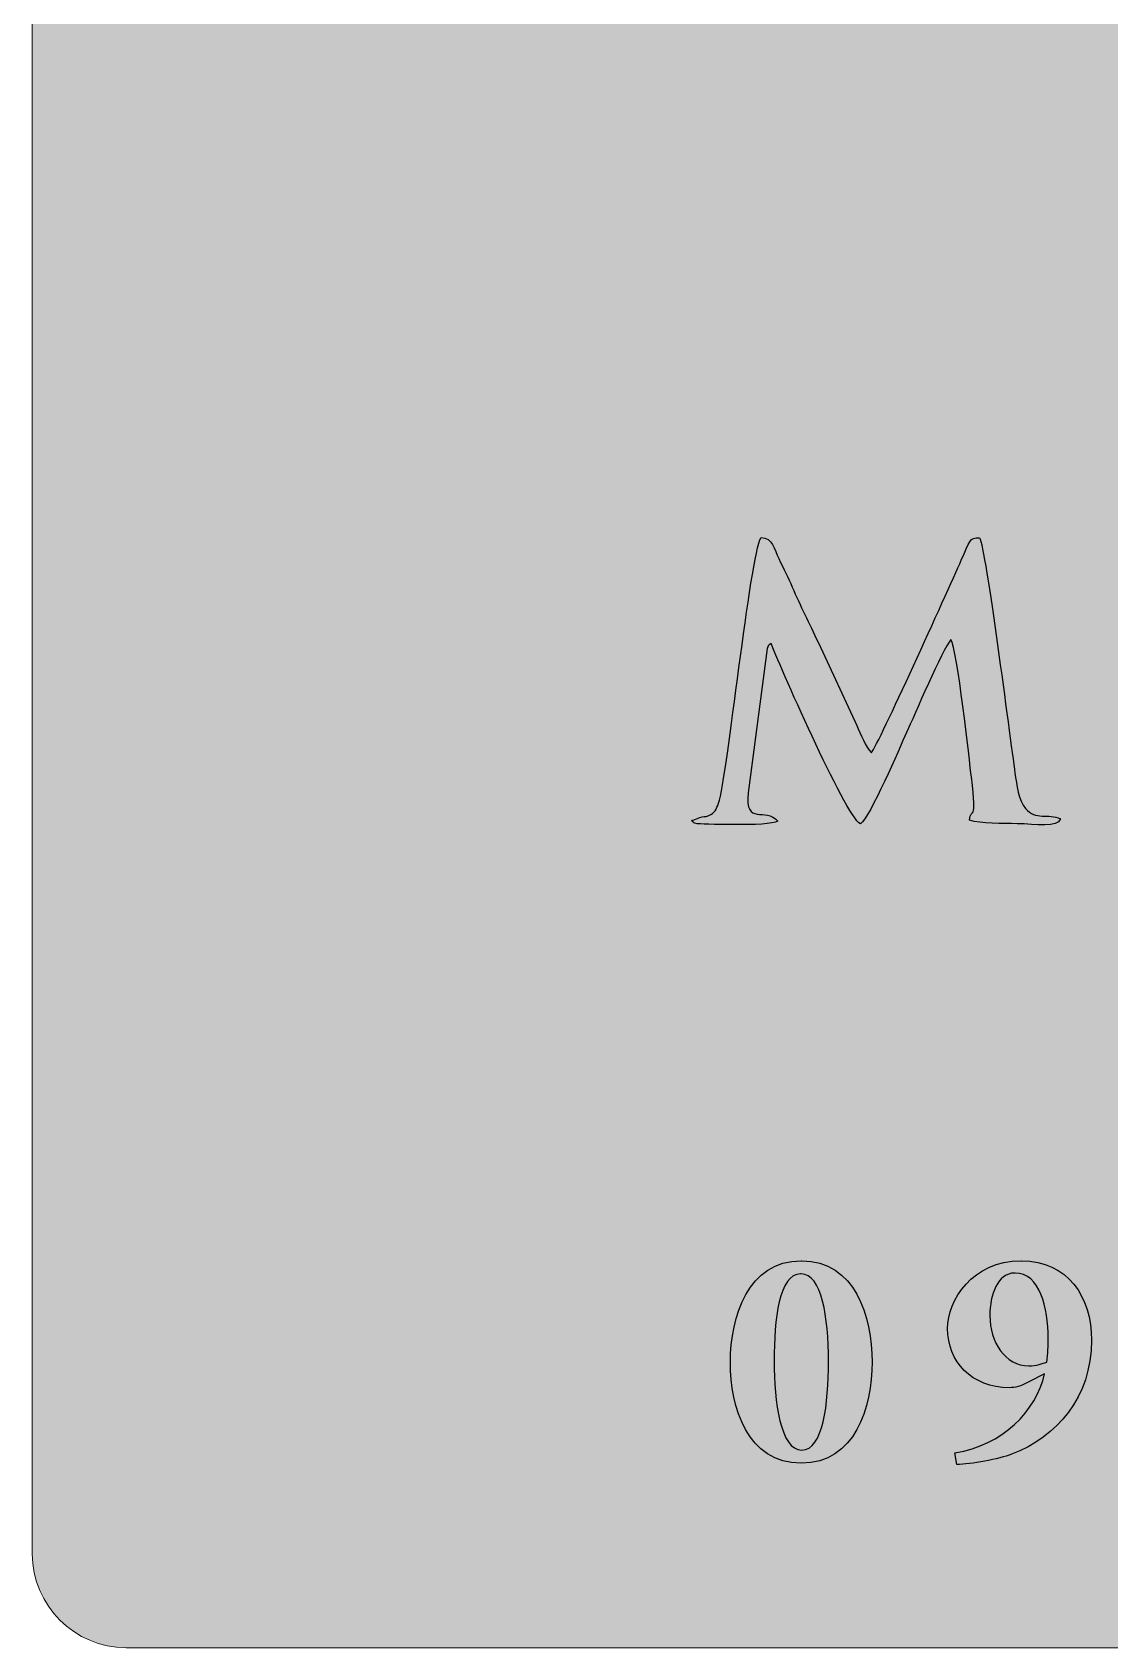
# Model space of a CAD drawing. Header units: millimetres. Extents: x -706.8 to -667, y -594.2 to -554.4.
# Drawn here: x -706.78 to -695.29, y -594.2 to -576.96 of the extents above; entities that cross this region are included whole.
import ezdxf

# ---------------------------------------------------------------- set-up
doc = ezdxf.new("R2010")
doc.units = ezdxf.units.MM
doc.header["$MEASUREMENT"] = 0
doc.layers.add('Layer 1', color=7, linetype='Continuous')

msp = doc.modelspace()

# ---------------------------------------------------------------- hatches: boundary and pattern name
at = {"layer": 'Layer 1', "true_color": 0xfff212}
h = msp.add_hatch(color=2, dxfattribs=at)
edge = h.paths.add_edge_path()
edge.add_spline(control_points=[(-705.7781, -554.4009), (-705.7781, -554.4009), (-667.9781, -554.4009), (-667.9781, -554.4009), (-667.4281, -554.4009), (-666.9781, -554.8509), (-666.9781, -555.4009), (-666.9781, -555.4009), (-666.9781, -593.2009), (-666.9781, -593.2009), (-666.9781, -593.7509), (-667.4281, -594.2009), (-667.9781, -594.2009), (-667.9781, -594.2009), (-705.7781, -594.2009), (-705.7781, -594.2009), (-706.3281, -594.2009), (-706.7781, -593.7509), (-706.7781, -593.2009), (-706.7781, -593.2009), (-706.7781, -555.4009), (-706.7781, -555.4009), (-706.7781, -554.8509), (-706.3281, -554.4009), (-705.7781, -554.4009)], knot_values=[0, 0, 0, 0, 0.125, 0.125, 0.125, 0.25, 0.25, 0.25, 0.375, 0.375, 0.375, 0.5, 0.5, 0.5, 0.625, 0.625, 0.625, 0.75, 0.75, 0.75, 0.875, 0.875, 0.875, 1, 1, 1, 1], degree=3, periodic=1)
at = {"layer": 'Layer 1', "true_color": 0x373435}
h = msp.add_hatch(color=250, dxfattribs=at)
edge = h.paths.add_edge_path()
edge.add_spline(control_points=[(-697.9468, -585.4091), (-697.8431, -585.3421), (-697.529, -584.5967), (-697.4554, -584.4358), (-697.3743, -584.2587), (-697.0711, -583.548), (-696.9816, -583.4437), (-696.9152, -583.5354), (-696.7808, -584.7581), (-696.7629, -584.909), (-696.7, -585.4389), (-696.7677, -585.2078), (-696.7833, -585.3715), (-696.6631, -585.4096), (-696.4241, -585.4054), (-696.2754, -585.408), (-696.0761, -585.4116), (-695.845, -585.4536), (-695.8125, -585.3568), (-695.9466, -585.2938), (-696.0764, -585.3746), (-696.1871, -585.2462), (-696.2595, -585.1623), (-696.2806, -584.9911), (-696.298, -584.8674), (-696.354, -584.4692), (-696.6125, -582.4584), (-696.6756, -582.3555), (-696.7857, -582.3508), (-696.7809, -582.394), (-696.8712, -582.5967), (-697.0283, -582.9496), (-697.7556, -584.5649), (-697.8291, -584.6507), (-697.8915, -584.5885), (-697.9424, -584.4487), (-697.9853, -584.3587), (-697.9853, -584.3587), (-698.3949, -583.4763), (-698.3949, -583.4763), (-698.495, -583.2642), (-698.5872, -583.0851), (-698.6736, -582.8826), (-698.7178, -582.7791), (-698.763, -582.6917), (-698.8172, -582.5787), (-698.8637, -582.4817), (-698.8847, -582.3545), (-699.0061, -582.3531), (-699.126, -582.5552), (-699.3637, -584.9044), (-699.4592, -585.1889), (-699.4808, -585.2532), (-699.5037, -585.2948), (-699.5616, -585.3187), (-699.6131, -585.3399), (-699.6134, -585.3276), (-699.6609, -585.3402), (-699.6609, -585.3402), (-699.7301, -585.3697), (-699.7301, -585.3697), (-699.7327, -585.365), (-699.7401, -585.3763), (-699.7445, -585.3803), (-699.7169, -585.4017), (-699.7373, -585.3938), (-699.6866, -585.4078), (-699.6811, -585.4094), (-698.9194, -585.4427), (-698.8269, -585.3803), (-698.9582, -585.2222), (-699.1787, -585.4408), (-699.1439, -585.0777), (-699.1439, -585.0777), (-698.9403, -583.5367), (-698.9403, -583.5367), (-698.9117, -583.4768), (-698.949, -583.5308), (-698.8992, -583.4833), (-698.8423, -583.6421), (-698.1088, -585.3272), (-697.9468, -585.4091)], knot_values=[0, 0, 0, 0, 0.037037, 0.037037, 0.037037, 0.0740741, 0.0740741, 0.0740741, 0.1111111, 0.1111111, 0.1111111, 0.1481481, 0.1481481, 0.1481481, 0.1851852, 0.1851852, 0.1851852, 0.2222222, 0.2222222, 0.2222222, 0.2592593, 0.2592593, 0.2592593, 0.2962963, 0.2962963, 0.2962963, 0.3333333, 0.3333333, 0.3333333, 0.3703704, 0.3703704, 0.3703704, 0.4074074, 0.4074074, 0.4074074, 0.4444444, 0.4444444, 0.4444444, 0.4814815, 0.4814815, 0.4814815, 0.5185185, 0.5185185, 0.5185185, 0.5555556, 0.5555556, 0.5555556, 0.5925926, 0.5925926, 0.5925926, 0.6296296, 0.6296296, 0.6296296, 0.6666667, 0.6666667, 0.6666667, 0.7037037, 0.7037037, 0.7037037, 0.7407407, 0.7407407, 0.7407407, 0.7777778, 0.7777778, 0.7777778, 0.8148148, 0.8148148, 0.8148148, 0.8518519, 0.8518519, 0.8518519, 0.8888889, 0.8888889, 0.8888889, 0.9259259, 0.9259259, 0.9259259, 0.962963, 0.962963, 0.962963, 1, 1, 1, 1], degree=3, periodic=1)
h = msp.add_hatch(color=250, dxfattribs=at)
edge = h.paths.add_edge_path()
edge.add_spline(control_points=[(-698.5777, -590.0722), (-699.1427, -590.0722), (-699.3334, -590.6662), (-699.3334, -591.1544), (-699.3334, -591.6354), (-699.1522, -592.2319), (-698.5777, -592.2319), (-698.0048, -592.2319), (-697.8227, -591.6378), (-697.8227, -591.152), (-697.8227, -590.6662), (-698.0048, -590.0722), (-698.573, -590.0722), (-698.573, -590.0722), (-698.5777, -590.0722), (-698.5777, -590.0722)], knot_values=[0, 0, 0, 0, 0.2, 0.2, 0.2, 0.4, 0.4, 0.4, 0.6, 0.6, 0.6, 0.8, 0.8, 0.8, 1, 1, 1, 1], degree=3, periodic=1)
h = msp.add_hatch(color=250, dxfattribs=at)
edge = h.paths.add_edge_path()
edge.add_spline(control_points=[(-698.5801, -590.2119), (-698.3587, -590.2119), (-698.2873, -590.6725), (-698.2873, -591.145), (-698.2873, -591.6017), (-698.3423, -592.0922), (-698.573, -592.0922), (-698.7982, -592.0922), (-698.8673, -591.5805), (-698.8673, -591.1403), (-698.8673, -590.6961), (-698.8147, -590.2119), (-698.5848, -590.2119), (-698.5848, -590.2119), (-698.5801, -590.2119), (-698.5801, -590.2119)], knot_values=[0, 0, 0, 0, 0.2, 0.2, 0.2, 0.4, 0.4, 0.4, 0.6, 0.6, 0.6, 0.8, 0.8, 0.8, 1, 1, 1, 1], degree=3, periodic=1)
h = msp.add_hatch(color=250, dxfattribs=at)
edge = h.paths.add_edge_path()
edge.add_spline(control_points=[(-696.2326, -590.0714), (-696.7545, -590.0714), (-697.0166, -590.4952), (-697.0166, -590.7942), (-697.0166, -591.1465), (-696.7615, -591.4267), (-696.3558, -591.4267), (-696.2977, -591.4267), (-696.2373, -591.411), (-696.1565, -591.3671), (-696.1565, -591.3671), (-695.983, -591.2799), (-695.983, -591.2799), (-696.0709, -591.6763), (-696.4319, -592.0404), (-696.9381, -592.1228), (-696.9381, -592.1228), (-696.9177, -592.2468), (-696.9177, -592.2468), (-696.771, -592.2444), (-696.4665, -592.1872), (-696.3346, -592.1369), (-695.8496, -591.9509), (-695.4823, -591.5303), (-695.4823, -590.9189), (-695.4823, -590.4583), (-695.7327, -590.0714), (-696.2302, -590.0714), (-696.2302, -590.0714), (-696.2326, -590.0714), (-696.2326, -590.0714)], knot_values=[0, 0, 0, 0, 0.1, 0.1, 0.1, 0.2, 0.2, 0.2, 0.3, 0.3, 0.3, 0.4, 0.4, 0.4, 0.5, 0.5, 0.5, 0.6, 0.6, 0.6, 0.7, 0.7, 0.7, 0.8, 0.8, 0.8, 0.9, 0.9, 0.9, 1, 1, 1, 1], degree=3, periodic=1)
h = msp.add_hatch(color=250, dxfattribs=at)
edge = h.paths.add_edge_path()
edge.add_spline(control_points=[(-696.2977, -590.2032), (-696.0317, -590.2032), (-695.9438, -590.5736), (-695.9438, -590.9001), (-695.9438, -590.9786), (-695.9462, -591.0657), (-695.9595, -591.1536), (-696.0105, -591.1693), (-696.0639, -591.1928), (-696.1518, -591.1928), (-696.4037, -591.1928), (-696.5661, -590.9417), (-696.5661, -590.656), (-696.5661, -590.4379), (-696.4853, -590.2032), (-696.3001, -590.2032), (-696.3001, -590.2032), (-696.2977, -590.2032), (-696.2977, -590.2032)], knot_values=[0, 0, 0, 0, 0.1666667, 0.1666667, 0.1666667, 0.3333333, 0.3333333, 0.3333333, 0.5, 0.5, 0.5, 0.6666667, 0.6666667, 0.6666667, 0.8333333, 0.8333333, 0.8333333, 1, 1, 1, 1], degree=3, periodic=1)

# ---------------------------------------------------------------- linework, layer by layer
at = {"layer": 'Layer 1', "color": 250, "lineweight": 18}
msp.add_open_spline([(-705.7781, -554.4009), (-705.7781, -554.4009), (-667.9781, -554.4009), (-667.9781, -554.4009), (-667.4281, -554.4009), (-666.9781, -554.8509), (-666.9781, -555.4009), (-666.9781, -555.4009), (-666.9781, -593.2009), (-666.9781, -593.2009), (-666.9781, -593.7509), (-667.4281, -594.2009), (-667.9781, -594.2009), (-667.9781, -594.2009), (-705.7781, -594.2009), (-705.7781, -594.2009), (-706.3281, -594.2009), (-706.7781, -593.7509), (-706.7781, -593.2009), (-706.7781, -593.2009), (-706.7781, -555.4009), (-706.7781, -555.4009), (-706.7781, -554.8509), (-706.3281, -554.4009), (-705.7781, -554.4009)], degree=3, knots=[0, 0, 0, 0, 0.125, 0.125, 0.125, 0.25, 0.25, 0.25, 0.375, 0.375, 0.375, 0.5, 0.5, 0.5, 0.625, 0.625, 0.625, 0.75, 0.75, 0.75, 0.875, 0.875, 0.875, 1, 1, 1, 1], dxfattribs=at)
at = {"layer": 'Layer 1', "color": 250}
for points, knots in [([(-697.9468, -585.4091), (-697.8431, -585.3421), (-697.529, -584.5967), (-697.4554, -584.4358), (-697.3743, -584.2587), (-697.0711, -583.548), (-696.9816, -583.4437), (-696.9152, -583.5354), (-696.7808, -584.7581), (-696.7629, -584.909), (-696.7, -585.4389), (-696.7677, -585.2078), (-696.7833, -585.3715), (-696.6631, -585.4096), (-696.4241, -585.4054), (-696.2754, -585.408), (-696.0761, -585.4116), (-695.845, -585.4536), (-695.8125, -585.3568), (-695.9466, -585.2938), (-696.0764, -585.3746), (-696.1871, -585.2462), (-696.2595, -585.1623), (-696.2806, -584.9911), (-696.298, -584.8674), (-696.354, -584.4692), (-696.6125, -582.4584), (-696.6756, -582.3555), (-696.7857, -582.3508), (-696.7809, -582.394), (-696.8712, -582.5967), (-697.0283, -582.9496), (-697.7556, -584.5649), (-697.8291, -584.6507), (-697.8915, -584.5885), (-697.9424, -584.4487), (-697.9853, -584.3587), (-697.9853, -584.3587), (-698.3949, -583.4763), (-698.3949, -583.4763), (-698.495, -583.2642), (-698.5872, -583.0851), (-698.6736, -582.8826), (-698.7178, -582.7791), (-698.763, -582.6917), (-698.8172, -582.5787), (-698.8637, -582.4817), (-698.8847, -582.3545), (-699.0061, -582.3531), (-699.126, -582.5552), (-699.3637, -584.9044), (-699.4592, -585.1889), (-699.4808, -585.2532), (-699.5037, -585.2948), (-699.5616, -585.3187), (-699.6131, -585.3399), (-699.6134, -585.3276), (-699.6609, -585.3402), (-699.6609, -585.3402), (-699.7301, -585.3697), (-699.7301, -585.3697), (-699.7327, -585.365), (-699.7401, -585.3763), (-699.7445, -585.3803), (-699.7169, -585.4017), (-699.7373, -585.3938), (-699.6866, -585.4078), (-699.6811, -585.4094), (-698.9194, -585.4427), (-698.8269, -585.3803), (-698.9582, -585.2222), (-699.1787, -585.4408), (-699.1439, -585.0777), (-699.1439, -585.0777), (-698.9403, -583.5367), (-698.9403, -583.5367), (-698.9117, -583.4768), (-698.949, -583.5308), (-698.8992, -583.4833), (-698.8423, -583.6421), (-698.1088, -585.3272), (-697.9468, -585.4091)], [0, 0, 0, 0, 0.037037, 0.037037, 0.037037, 0.0740741, 0.0740741, 0.0740741, 0.1111111, 0.1111111, 0.1111111, 0.1481481, 0.1481481, 0.1481481, 0.1851852, 0.1851852, 0.1851852, 0.2222222, 0.2222222, 0.2222222, 0.2592593, 0.2592593, 0.2592593, 0.2962963, 0.2962963, 0.2962963, 0.3333333, 0.3333333, 0.3333333, 0.3703704, 0.3703704, 0.3703704, 0.4074074, 0.4074074, 0.4074074, 0.4444444, 0.4444444, 0.4444444, 0.4814815, 0.4814815, 0.4814815, 0.5185185, 0.5185185, 0.5185185, 0.5555556, 0.5555556, 0.5555556, 0.5925926, 0.5925926, 0.5925926, 0.6296296, 0.6296296, 0.6296296, 0.6666667, 0.6666667, 0.6666667, 0.7037037, 0.7037037, 0.7037037, 0.7407407, 0.7407407, 0.7407407, 0.7777778, 0.7777778, 0.7777778, 0.8148148, 0.8148148, 0.8148148, 0.8518519, 0.8518519, 0.8518519, 0.8888889, 0.8888889, 0.8888889, 0.9259259, 0.9259259, 0.9259259, 0.962963, 0.962963, 0.962963, 1, 1, 1, 1]), ([(-698.5777, -590.0722), (-699.1427, -590.0722), (-699.3334, -590.6662), (-699.3334, -591.1544), (-699.3334, -591.6354), (-699.1522, -592.2319), (-698.5777, -592.2319), (-698.0048, -592.2319), (-697.8227, -591.6378), (-697.8227, -591.152), (-697.8227, -590.6662), (-698.0048, -590.0722), (-698.573, -590.0722), (-698.573, -590.0722), (-698.5777, -590.0722), (-698.5777, -590.0722)], [0, 0, 0, 0, 0.2, 0.2, 0.2, 0.4, 0.4, 0.4, 0.6, 0.6, 0.6, 0.8, 0.8, 0.8, 1, 1, 1, 1]), ([(-698.5801, -590.2119), (-698.3587, -590.2119), (-698.2873, -590.6725), (-698.2873, -591.145), (-698.2873, -591.6017), (-698.3423, -592.0922), (-698.573, -592.0922), (-698.7982, -592.0922), (-698.8673, -591.5805), (-698.8673, -591.1403), (-698.8673, -590.6961), (-698.8147, -590.2119), (-698.5848, -590.2119), (-698.5848, -590.2119), (-698.5801, -590.2119), (-698.5801, -590.2119)], [0, 0, 0, 0, 0.2, 0.2, 0.2, 0.4, 0.4, 0.4, 0.6, 0.6, 0.6, 0.8, 0.8, 0.8, 1, 1, 1, 1]), ([(-696.2326, -590.0714), (-696.7545, -590.0714), (-697.0166, -590.4952), (-697.0166, -590.7942), (-697.0166, -591.1465), (-696.7615, -591.4267), (-696.3558, -591.4267), (-696.2977, -591.4267), (-696.2373, -591.411), (-696.1565, -591.3671), (-696.1565, -591.3671), (-695.983, -591.2799), (-695.983, -591.2799), (-696.0709, -591.6763), (-696.4319, -592.0404), (-696.9381, -592.1228), (-696.9381, -592.1228), (-696.9177, -592.2468), (-696.9177, -592.2468), (-696.771, -592.2444), (-696.4665, -592.1872), (-696.3346, -592.1369), (-695.8496, -591.9509), (-695.4823, -591.5303), (-695.4823, -590.9189), (-695.4823, -590.4583), (-695.7327, -590.0714), (-696.2302, -590.0714), (-696.2302, -590.0714), (-696.2326, -590.0714), (-696.2326, -590.0714)], [0, 0, 0, 0, 0.1, 0.1, 0.1, 0.2, 0.2, 0.2, 0.3, 0.3, 0.3, 0.4, 0.4, 0.4, 0.5, 0.5, 0.5, 0.6, 0.6, 0.6, 0.7, 0.7, 0.7, 0.8, 0.8, 0.8, 0.9, 0.9, 0.9, 1, 1, 1, 1]), ([(-696.2977, -590.2032), (-696.0317, -590.2032), (-695.9438, -590.5736), (-695.9438, -590.9001), (-695.9438, -590.9786), (-695.9462, -591.0657), (-695.9595, -591.1536), (-696.0105, -591.1693), (-696.0639, -591.1928), (-696.1518, -591.1928), (-696.4037, -591.1928), (-696.5661, -590.9417), (-696.5661, -590.656), (-696.5661, -590.4379), (-696.4853, -590.2032), (-696.3001, -590.2032), (-696.3001, -590.2032), (-696.2977, -590.2032), (-696.2977, -590.2032)], [0, 0, 0, 0, 0.1666667, 0.1666667, 0.1666667, 0.3333333, 0.3333333, 0.3333333, 0.5, 0.5, 0.5, 0.6666667, 0.6666667, 0.6666667, 0.8333333, 0.8333333, 0.8333333, 1, 1, 1, 1])]:
    msp.add_open_spline(points, degree=3, knots=knots, dxfattribs=at)

doc.saveas('drawing.dxf')
